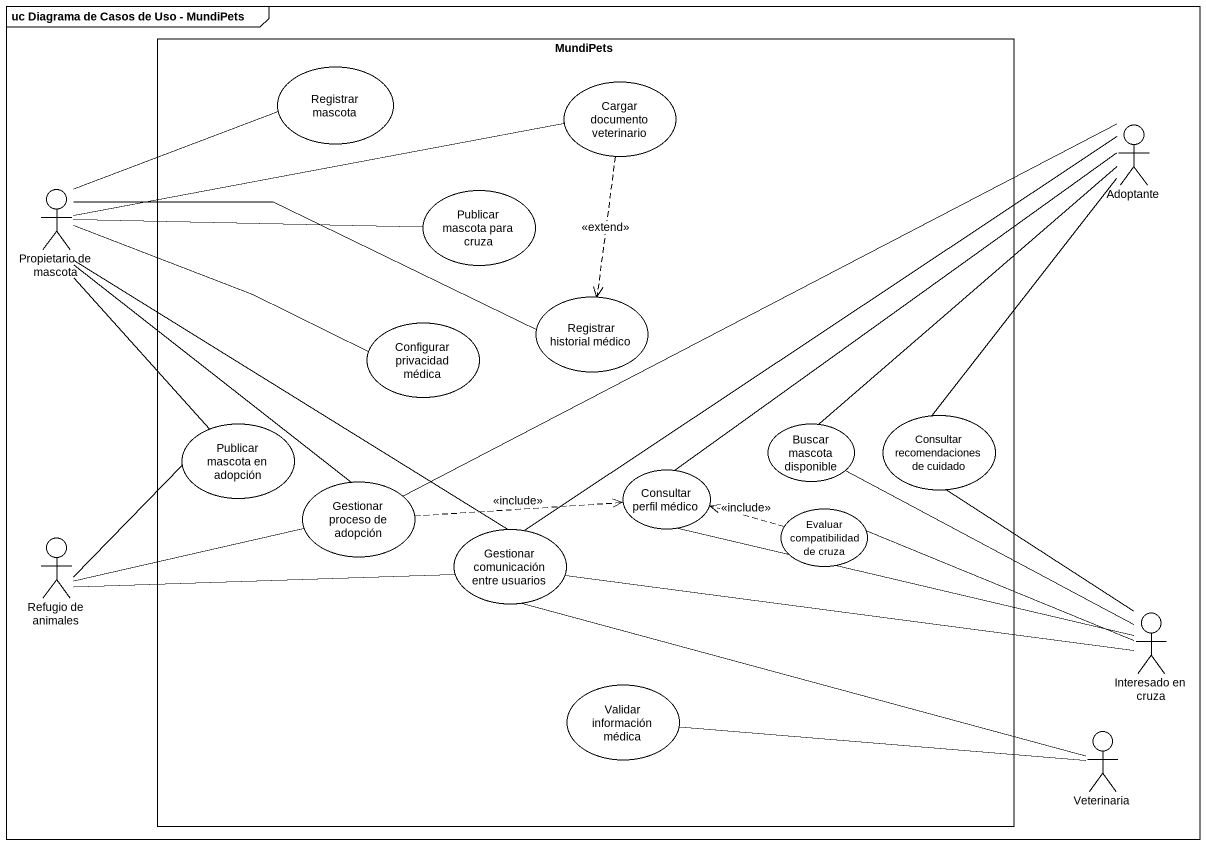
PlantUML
@startuml
mainframe uc Diagrama de Casos de Uso - MundiPets
rectangle MundiPets {
  usecase "Registrar mascota" as Registrar_mascota #FFFFFF
  usecase "Cargar documento veterinario" as Cargar_documento_veterinario #FFFFFF
  usecase "Publicar mascota para cruza" as Publicar_mascota_para_cruza #FFFFFF
  usecase "Configurar privacidad médica" as Configurar_privacidad_médica #FFFFFF
  usecase "Registrar historial médico" as Registrar_historial_médico #FFFFFF
  usecase "Publicar mascota en adopción" as Publicar_mascota_en_adopción #FFFFFF
  usecase "Buscar mascota disponible" as Buscar_mascota_disponible #FFFFFF
  usecase "Consultar recomendaciones de cuidado" as Consultar_recomendaciones #FFFFFF
  usecase "Gestionar proceso de adopción" as Gestionar_proceso_de #FFFFFF
  usecase "Consultar perfil médico" as Consultar_perfil_médico #FFFFFF
  usecase "Gestionar comunicación entre usuarios" as Gestionar_comunicación #FFFFFF
  usecase "Evaluar compatibilidad de cruza" as Evaluar_compatibilidad_de #FFFFFF
  usecase "Validar información médica" as Validar_información_médica #FFFFFF
}
actor Adoptante #FFFFFF
actor "Propietario de mascota" as Propietario_de_mascota #FFFFFF
actor "Refugio de animales" as Refugio_de_animales #FFFFFF
actor "Interesado en cruza" as Interesado_en_cruza #FFFFFF
actor Veterinaria #FFFFFF
Registrar_mascota -left- Propietario_de_mascota
Cargar_documento_veterinario -left- Propietario_de_mascota
Cargar_documento_veterinario ..> Registrar_historial_médico : <<extend>>
Adoptante -- Buscar_mascota_disponible
Adoptante -left- Gestionar_proceso_de
Adoptante -- Gestionar_comunicación
Propietario_de_mascota -right- Publicar_mascota_para_cruza
Propietario_de_mascota -- Publicar_mascota_en_adopción
Propietario_de_mascota -- Gestionar_proceso_de
Propietario_de_mascota -- Gestionar_comunicación
Configurar_privacidad_médica -left- Propietario_de_mascota
Registrar_historial_médico -left- Propietario_de_mascota
Consultar_recomendaciones -up- Adoptante
Gestionar_proceso_de .right.> Consultar_perfil_médico : <<include>>
Consultar_perfil_médico -up- Adoptante
Evaluar_compatibilidad_de .left.> Consultar_perfil_médico : <<include>>
Refugio_de_animales -up- Publicar_mascota_en_adopción
Refugio_de_animales -right- Gestionar_proceso_de
Refugio_de_animales -right- Gestionar_comunicación
Interesado_en_cruza -up- Buscar_mascota_disponible
Interesado_en_cruza -up- Consultar_recomendaciones
Interesado_en_cruza -left- Consultar_perfil_médico
Interesado_en_cruza -left- Gestionar_comunicación
Interesado_en_cruza -left- Evaluar_compatibilidad_de
Veterinaria -left- Gestionar_comunicación
Veterinaria -left- Validar_información_médica
@enduml
